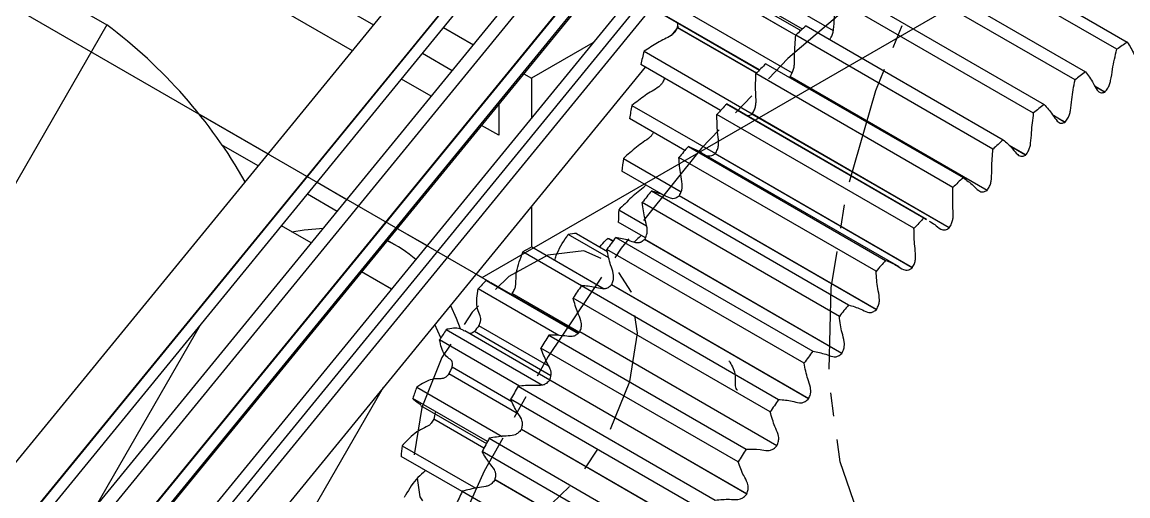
# Model space of a CAD drawing. Header units: millimetres. Extents: x 0 to 1189, y 0 to 841.
# Drawn here: x 449.1 to 568.1, y 426.7 to 477.6 of the extents above; entities that cross this region are included whole.
import ezdxf

# ---------------------------------------------------------------- set-up
doc = ezdxf.new("R2010")
doc.units = ezdxf.units.MM
doc.linetypes.add('CENTERX2', pattern=[20.32, 12.7, -2.54, 2.54, -2.54])

msp = doc.modelspace()

# ---------------------------------------------------------------- linework, layer by layer
at = {"color": 7, "linetype": 'Continuous', "lineweight": 25}
for p, q in [((382.3, 537.72), (486.9, 477.34)), ((484.63, 474.56), (379.27, 535.39)), ((421.16, 396.99), (511.81, 507.79)), ((425.72, 394.95), (515.77, 505.01)), ((427.77, 395.56), (515.11, 502.32)), ((429.64, 392.09), (520.3, 502.89)), ((434.21, 390.05), (524.25, 500.11)), ((436.25, 390.67), (523.6, 497.42)), ((520.48, 493.37), (436.48, 390.71)), ((522.39, 489.94), (440.24, 389.53)), ((440.53, 487.55), (458.21, 477.35)), ((566.88, 474.72), (545.67, 486.97)), ((546.81, 487.74), (568.02, 475.5)), ((519.85, 486.29), (536.38, 476.74)), ((533.07, 476.9), (519.3, 484.84)), ((542.3, 484.54), (563.52, 472.3)), ((520.81, 483.69), (532.88, 476.73)), ((562.39, 471.44), (541.18, 483.69)), ((521.34, 482.61), (532.36, 476.25)), ((521.34, 482.59), (532.35, 476.23)), ((537.85, 481.04), (559.06, 468.79)), ((517.73, 480.34), (442.25, 388.08)), ((517.75, 480.38), (531.95, 472.19)), ((557.94, 467.86), (536.73, 480.11)), ((528.45, 472.5), (517.29, 478.94)), ((517.88, 478.57), (528.43, 472.48)), ((458.21, 477.35), (430.77, 429.75)), ((533.45, 477.24), (554.66, 464.99)), ((494.45, 477.06), (497.65, 475.21)), ((519.71, 477.16), (518.92, 476.2)), ((519.59, 477.09), (528.12, 472.17)), ((519.59, 477.07), (528.1, 472.16)), ((553.56, 463.99), (532.35, 476.24)), ((510.5, 475.41), (503.91, 471.6)), ((492.18, 474.29), (495.38, 472.44)), ((516.03, 474.5), (527.66, 467.78)), ((516.14, 472.79), (443.56, 384.09)), ((524.23, 468.12), (515.66, 473.07)), ((529.12, 473.17), (550.34, 460.92)), ((493.12, 469.67), (489.91, 471.52)), ((503.06, 472.09), (503.91, 471.6)), ((503.91, 471.6), (503.91, 467.35)), ((549.26, 459.86), (528.05, 472.1)), ((552.92, 459.54), (531.71, 471.79)), ((552.93, 459.55), (531.72, 471.8)), ((565.6, 470.11), (564.56, 470.71)), ((565.58, 470.1), (564.58, 470.68)), ((524.9, 468.84), (546.11, 456.59)), ((525.19, 468.66), (524.9, 468.84)), ((468.09, 467.78), (475.56, 463.47)), ((500.37, 468.8), (500.37, 465.48)), ((514.7, 468.68), (523.69, 463.5)), ((545.06, 455.47), (523.85, 467.71)), ((546.41, 456.43), (525.2, 468.67)), ((548.85, 455.5), (527.63, 467.74)), ((548.86, 455.51), (527.65, 467.76)), ((500.37, 465.48), (498.53, 466.54)), ((520.41, 463.83), (514.44, 467.27)), ((561.32, 466.87), (560.04, 467.61)), ((561.31, 466.86), (560.06, 467.58)), ((474.5, 462.18), (470.56, 464.46)), ((520.78, 464.27), (542, 452.02)), ((557.09, 463.35), (555.28, 464.39)), ((557.08, 463.33), (555.33, 464.34)), ((513.79, 462.98), (520.01, 459.39)), ((540.98, 450.84), (519.77, 463.08)), ((543.46, 451.31), (522.25, 463.56)), ((544.87, 451.21), (523.66, 463.46)), ((544.89, 451.23), (523.67, 463.47)), ((518.11, 459.02), (513.63, 461.61)), ((480.83, 460.42), (484.04, 458.57)), ((516.8, 459.48), (538.01, 447.23)), ((482.99, 457.29), (479.78, 459.14)), ((537.03, 445.99), (515.82, 458.24)), ((541.02, 446.71), (519.81, 458.96)), ((541.03, 446.73), (519.82, 458.97)), ((503.91, 457.85), (503.91, 453.44)), ((513.29, 457.45), (516.29, 455.72)), ((516.16, 454.43), (513.24, 456.12)), ((546.11, 456.59), (546.41, 456.41)), ((480.21, 453.89), (477, 455.74)), ((489.45, 455.45), (492.66, 453.6)), ((512.24, 452.28), (507.85, 454.81)), ((508.74, 454.91), (512.07, 452.99)), ((489.33, 453.62), (488.4, 454.16)), ((503.93, 453.46), (511.73, 448.95)), ((512.65, 454.07), (512.11, 454.38)), ((512.96, 454.48), (534.17, 442.24)), ((537.3, 442.01), (516.08, 454.25)), ((537.31, 442.02), (516.1, 454.27)), ((509.27, 449.29), (502.98, 452.92)), ((533.23, 440.95), (512.02, 453.19)), ((488.83, 448.92), (485.62, 450.77)), ((497.94, 450.55), (499.4, 449.71)), ((499.04, 449.86), (508.91, 444.16)), ((506.86, 443.93), (498.15, 448.96)), ((499.54, 449.55), (499.41, 449.64)), ((508.95, 444.2), (499.58, 449.61)), ((509.28, 449.3), (530.49, 437.06)), ((533.72, 437.12), (512.51, 449.37)), ((533.73, 437.14), (512.52, 449.39)), ((509.04, 444.28), (501.81, 448.45)), ((529.59, 435.73), (508.38, 447.97)), ((457.03, 425.56), (468.29, 445.1)), ((494.16, 443.7), (493.5, 445.13)), ((494.72, 444.6), (505.1, 438.61)), ((505.87, 439.15), (496.73, 444.43)), ((506, 439.61), (497.76, 444.37)), ((505.76, 440.65), (498.25, 444.99)), ((505.77, 443.96), (526.99, 431.72)), ((530.31, 432.08), (509.1, 444.32)), ((530.32, 432.09), (509.11, 444.34)), ((502.62, 438.49), (494.01, 443.46)), ((526.13, 430.35), (504.92, 442.59)), ((501.8, 436.81), (495.36, 440.52)), ((502.51, 435.48), (495.01, 439.8)), ((527.07, 426.89), (505.86, 439.13)), ((527.08, 426.9), (505.87, 439.15)), ((474.13, 414.36), (487.99, 438.39)), ((491.56, 438.39), (500.76, 433.08)), ((502.46, 438.48), (523.67, 426.23)), ((499.16, 432.53), (491.13, 437.17)), ((522.87, 424.83), (501.66, 437.08)), ((491.96, 436.42), (499.05, 432.32)), ((498.79, 431.82), (493.38, 434.94)), ((524.03, 421.57), (502.81, 433.82)), ((524.04, 421.59), (502.82, 433.84)), ((489.98, 432.08), (497.9, 427.51)), ((499.35, 432.88), (520.56, 420.63)), ((496.43, 427.15), (489.88, 430.93)), ((519.81, 419.21), (498.6, 431.45)), ((521.18, 416.16), (499.97, 428.41)), ((521.19, 416.18), (499.98, 428.43)), ((496.45, 427.18), (517.66, 414.94))]:
    msp.add_line(p, q, dxfattribs=at)
at = {"color": 7, "linetype": 'Continuous'}
for p, q in [((373.09, 522.62), (498.6, 450.17)), ((420.81, 389.02), (519.15, 509.21)), ((522.8, 503.76), (424.47, 383.57)), ((429.3, 384.12), (527.63, 504.31)), ((531.29, 498.86), (432.95, 378.67)), ((498.6, 450.17), (555.17, 482.82))]:
    msp.add_line(p, q, dxfattribs=at)
at = {"color": 7, "linetype": 'CENTERX2', "flags": 128}
for points in [[(631.66, 491.25), (629.96, 480.79), (626.87, 470.01), (622.46, 459.23), (616.89, 448.78), (610.31, 438.99), (602.93, 430.14), (594.97, 422.5), (586.68, 416.32), (578.3, 411.77), (570.09, 408.99), (562.31, 408.08), (555.18, 409.04), (548.92, 411.87), (543.72, 416.46), (539.75, 422.69), (537.12, 430.36), (535.91, 439.24), (536.15, 449.06), (537.85, 459.52), (540.95, 470.3), (545.35, 481.07), (550.93, 491.52), (557.51, 501.32), (564.89, 510.16), (572.84, 517.8), (581.14, 523.98), (589.51, 528.53), (597.72, 531.31), (605.51, 532.23), (612.64, 531.26), (618.9, 528.43), (624.09, 523.84), (628.07, 517.61), (630.7, 509.94), (631.91, 501.06), (631.66, 491.25)], [(516.33, 318.96), (525.21, 318.79), (534.65, 320.46), (544.45, 323.94), (554.43, 329.15), (564.37, 335.98), (574.08, 344.3), (583.35, 353.94), (592, 364.7), (599.86, 376.36), (606.75, 388.68), (612.55, 401.42), (617.13, 414.32), (620.4, 427.1), (622.29, 439.52), (622.77, 451.32), (621.82, 462.25), (619.47, 472.1), (615.76, 480.67), (610.77, 487.78), (604.59, 493.28), (597.37, 497.07), (589.23, 499.07), (580.36, 499.23), (570.92, 497.56), (561.11, 494.08), (551.13, 488.88), (541.19, 482.04), (531.48, 473.72), (522.21, 464.09), (513.56, 453.33), (505.71, 441.67), (498.81, 429.34), (493.02, 416.6), (488.44, 403.71), (485.17, 390.92), (483.28, 378.51), (482.8, 366.71), (483.74, 355.77), (486.1, 345.92), (489.81, 337.35), (494.8, 330.25), (500.97, 324.74), (508.2, 320.95), (516.33, 318.96)], [(497.03, 422.12), (500.91, 422.61), (505.09, 424.9), (509.04, 428.73), (512.3, 433.62), (514.48, 438.99), (515.3, 444.19), (514.68, 448.6), (512.68, 451.67), (509.54, 453.05), (505.66, 452.56), (501.48, 450.27), (497.53, 446.45), (494.26, 441.56), (492.09, 436.18), (491.27, 430.98), (491.89, 426.58), (493.89, 423.5), (497.03, 422.12)]]:
    msp.add_lwpolyline(points, dxfattribs=at)
at = {"color": 7, "linetype": 'Continuous', "lineweight": 25, "flags": 128}
for points in [[(519.59, 477.09), (519.59, 477.09), (519.59, 477.09), (519.59, 477.08), (519.59, 477.08), (519.59, 477.08), (519.59, 477.08), (519.59, 477.07), (519.59, 477.07)], [(531.71, 471.79), (531.71, 471.79), (531.71, 471.79), (531.71, 471.79), (531.71, 471.79), (531.72, 471.8), (531.72, 471.8), (531.72, 471.8), (531.72, 471.8)], [(565.58, 470.1), (565.59, 470.1), (565.59, 470.11), (565.59, 470.11), (565.59, 470.11), (565.59, 470.11), (565.59, 470.11), (565.6, 470.11), (565.6, 470.11)], [(527.63, 467.74), (527.64, 467.74), (527.64, 467.74), (527.64, 467.75), (527.64, 467.75), (527.64, 467.75), (527.64, 467.75), (527.65, 467.75), (527.65, 467.76)], [(561.31, 466.86), (561.31, 466.86), (561.31, 466.86), (561.31, 466.86), (561.31, 466.87), (561.31, 466.87), (561.32, 466.87), (561.32, 466.87), (561.32, 466.87)], [(523.66, 463.46), (523.66, 463.46), (523.66, 463.46), (523.67, 463.46), (523.67, 463.47), (523.67, 463.47), (523.67, 463.47), (523.67, 463.47), (523.67, 463.47)], [(557.08, 463.33), (557.08, 463.34), (557.08, 463.34), (557.08, 463.34), (557.09, 463.34), (557.09, 463.34), (557.09, 463.34), (557.09, 463.35), (557.09, 463.35)], [(552.92, 459.54), (552.92, 459.54), (552.92, 459.54), (552.93, 459.55), (552.93, 459.55), (552.93, 459.55), (552.93, 459.55), (552.93, 459.55), (552.93, 459.55)], [(519.81, 458.96), (519.81, 458.96), (519.81, 458.96), (519.81, 458.96), (519.81, 458.96), (519.81, 458.97), (519.82, 458.97), (519.82, 458.97), (519.82, 458.97)], [(478.12, 455.1), (479.43, 455.32), (481.52, 455.49)], [(548.85, 455.5), (548.85, 455.5), (548.85, 455.5), (548.85, 455.5), (548.85, 455.5), (548.85, 455.5), (548.86, 455.51), (548.86, 455.51), (548.86, 455.51)], [(516.08, 454.25), (516.09, 454.26), (516.09, 454.26), (516.09, 454.26), (516.09, 454.26), (516.09, 454.26), (516.09, 454.27), (516.09, 454.27), (516.1, 454.27)], [(544.87, 451.21), (544.88, 451.21), (544.88, 451.22), (544.88, 451.22), (544.88, 451.22), (544.88, 451.22), (544.88, 451.22), (544.89, 451.23), (544.89, 451.23)], [(512.51, 449.37), (512.51, 449.37), (512.51, 449.37), (512.51, 449.38), (512.51, 449.38), (512.52, 449.38), (512.52, 449.38), (512.52, 449.38), (512.52, 449.39)], [(495.18, 447.18), (495.79, 445.82), (496.21, 444.68)], [(541.02, 446.71), (541.02, 446.71), (541.02, 446.71), (541.02, 446.72), (541.03, 446.72), (541.03, 446.72), (541.03, 446.72), (541.03, 446.72), (541.03, 446.73)], [(509.1, 444.32), (509.1, 444.32), (509.1, 444.33), (509.1, 444.33), (509.1, 444.33), (509.1, 444.33), (509.1, 444.33), (509.11, 444.34), (509.11, 444.34)], [(537.3, 442.01), (537.3, 442.01), (537.3, 442.01), (537.3, 442.01), (537.3, 442.02), (537.3, 442.02), (537.31, 442.02), (537.31, 442.02), (537.31, 442.02)], [(505.86, 439.13), (505.86, 439.13), (505.86, 439.14), (505.86, 439.14), (505.87, 439.14), (505.87, 439.14), (505.87, 439.14), (505.87, 439.15), (505.87, 439.15)], [(533.72, 437.12), (533.72, 437.13), (533.73, 437.13), (533.73, 437.13), (533.73, 437.13), (533.73, 437.13), (533.73, 437.14), (533.73, 437.14), (533.73, 437.14)], [(502.81, 433.82), (502.81, 433.82), (502.82, 433.83), (502.82, 433.83), (502.82, 433.83), (502.82, 433.83), (502.82, 433.83), (502.82, 433.84), (502.82, 433.84)], [(530.31, 432.08), (530.31, 432.08), (530.31, 432.08), (530.31, 432.08), (530.32, 432.08), (530.32, 432.09), (530.32, 432.09), (530.32, 432.09), (530.32, 432.09)], [(499.97, 428.41), (499.97, 428.41), (499.97, 428.41), (499.97, 428.42), (499.97, 428.42), (499.97, 428.42), (499.97, 428.42), (499.97, 428.43), (499.98, 428.43)], [(527.07, 426.89), (527.07, 426.89), (527.08, 426.89), (527.08, 426.89), (527.08, 426.89), (527.08, 426.9), (527.08, 426.9), (527.08, 426.9), (527.08, 426.9)]]:
    msp.add_lwpolyline(points, dxfattribs=at)
at = {"color": 7, "linetype": 'Continuous', "lineweight": 25}
for centre, radius, start, end in [((424.78, 432.83), 55.67, 29.7712, 53.097), ((624.44, 376.37), 135.85, 132.0536, 132.6791), ((628.7, 385.51), 108.53, 123.9912, 124.7178), ((611.27, 449.73), 98.42, 165.4211, 166.281), ((630.19, 370.33), 144.19, 134.5009, 135.1021), ((634.14, 377.96), 117.84, 126.818, 127.5058), ((635.69, 365.01), 151.83, 136.8576, 137.4385), ((602.79, 451.58), 89.73, 169.0135, 169.928), ((639.84, 370.79), 127.01, 129.4987, 130.153), ((640.74, 360.5), 158.61, 139.1391, 139.7032), ((645.66, 364.12), 135.85, 132.0536, 132.6791), ((593.67, 452.96), 80.5, 172.8499, 173.8331), ((651.4, 358.08), 144.19, 134.5009, 135.1021), ((645.19, 356.84), 164.37, 141.3594, 141.9103), ((584.32, 453.71), 71.12, 176.9908, 178.0586), ((656.9, 352.77), 151.83, 136.8576, 137.4385), ((509.36, 445.46), 9.47, 93.7579, 99.123), ((482.63, 442), 13.41, 48.9103, 64.6535), ((512.06, 437.89), 17.57, 117.5825, 121.1364), ((648.85, 354.05), 168.98, 143.5319, 144.0728), ((509.6, 448.53), 6.37, 61.1061, 66.8049), ((661.96, 348.25), 158.61, 139.1391, 139.7032), ((518.03, 430.12), 27.38, 133.9, 136.5433), ((651.58, 352.12), 172.32, 145.6691, 146.2029), ((666.4, 344.59), 164.37, 141.3594, 141.9103), ((522.18, 426.68), 32.78, 146.8755, 149.2198), ((516.6, 430.06), 23.66, 140.8701, 142.7855), ((653.25, 351.03), 174.32, 147.7827, 148.3125), ((670.06, 341.8), 168.98, 143.5319, 144.0728), ((517.43, 429.4), 24.72, 153.247, 155.1075), ((519.5, 427.81), 29.88, 159.2534, 161.7475), ((653.77, 350.71), 174.92, 149.8844, 150.413), ((672.79, 339.87), 172.32, 145.6691, 146.2029), ((512.64, 430.99), 19.66, 166.244, 168.4115), ((510.63, 429.71), 20.79, 173.4492, 176.6256), ((653.07, 351.1), 174.12, 151.9855, 152.5156), ((674.47, 338.78), 174.32, 147.7827, 148.3125), ((651.11, 352.07), 171.93, 154.0972, 154.6319)]:
    msp.add_arc(centre, radius, start, end, dxfattribs=at)
for points, knots in [([(535.99, 475.77), (536.05, 475.86), (536.2, 476.07), (536.34, 476.46), (536.46, 477.13), (536.48, 478.3), (536.63, 479.41), (536.73, 480.11)], [0, 0, 0, 0, 0.063901, 0.155428, 0.244804, 0.519693, 1, 1, 1, 1]), ([(519.57, 477.59), (519.58, 477.55), (519.63, 477.41), (519.61, 477.22), (519.59, 477.09)], [0, 0, 0, 0, 0.317942, 1, 1, 1, 1]), ([(519.59, 477.07), (519.53, 476.94), (519.42, 476.7), (519.18, 476.4), (518.78, 476.07), (517.96, 475.73), (516.99, 475.13), (516.26, 474.66), (516.03, 474.5)], [0, 0, 0, 0, 0.082891, 0.151221, 0.215025, 0.411238, 0.806944, 1, 1, 1, 1]), ([(531.72, 471.8), (531.82, 471.95), (532, 472.23), (532.15, 472.68), (532.23, 473.34), (532.19, 474.47), (532.29, 475.55), (532.35, 476.24)], [0, 0, 0, 0, 0.101639, 0.189476, 0.275249, 0.539056, 1, 1, 1, 1]), ([(568.02, 475.5), (568.28, 475.07), (568.7, 474.39), (569.03, 473.5), (569.3, 473.11), (569.55, 472.98), (569.77, 473.03), (569.89, 473.05)], [0, 0, 0, 0, 0.460944, 0.724751, 0.810524, 0.898361, 1, 1, 1, 1]), ([(565.6, 470.11), (565.71, 470.25), (565.92, 470.5), (566.12, 470.94), (566.3, 471.63), (566.45, 472.86), (566.72, 474), (566.88, 474.72)], [0, 0, 0, 0, 0.101639, 0.189476, 0.275249, 0.539056, 1, 1, 1, 1]), ([(518.21, 471.6), (518.16, 471.47), (518.06, 471.22), (517.84, 470.91), (517.45, 470.54), (516.62, 470.11), (515.66, 469.41), (514.94, 468.86), (514.7, 468.68)], [0, 0, 0, 0, 0.082891, 0.151221, 0.215025, 0.411238, 0.806944, 1, 1, 1, 1]), ([(527.65, 467.76), (527.74, 467.91), (527.91, 468.19), (528.04, 468.64), (528.09, 469.29), (527.99, 470.38), (528.03, 471.43), (528.05, 472.1)], [0, 0, 0, 0, 0.101639, 0.189476, 0.275249, 0.539056, 1, 1, 1, 1]), ([(561.32, 466.87), (561.43, 467.01), (561.63, 467.27), (561.81, 467.72), (561.96, 468.4), (562.05, 469.61), (562.26, 470.73), (562.39, 471.44)], [0, 0, 0, 0, 0.1016386, 0.1894759, 0.2752485, 0.5390564, 1, 1, 1, 1]), ([(563.52, 472.3), (563.81, 471.91), (564.28, 471.29), (564.67, 470.45), (564.96, 470.11), (565.23, 470.01), (565.46, 470.07), (565.58, 470.1)], [0, 0, 0, 0, 0.460944, 0.724751, 0.810524, 0.898361, 1, 1, 1, 1]), ([(523.67, 463.47), (523.76, 463.63), (523.92, 463.92), (524.03, 464.37), (524.04, 465), (523.88, 466.04), (523.86, 467.06), (523.85, 467.71)], [0, 0, 0, 0, 0.101639, 0.189476, 0.275249, 0.539056, 1, 1, 1, 1]), ([(527.63, 467.74), (527.51, 467.66), (527.33, 467.55), (527.18, 467.55), (527.14, 467.55)], [0, 0, 0, 0, 0.739538, 1, 1, 1, 1]), ([(557.09, 463.35), (557.2, 463.49), (557.39, 463.76), (557.55, 464.21), (557.67, 464.89), (557.7, 466.06), (557.85, 467.16), (557.94, 467.86)], [0, 0, 0, 0, 0.1016386, 0.1894759, 0.2752485, 0.5390564, 1, 1, 1, 1]), ([(559.06, 468.79), (559.38, 468.44), (559.89, 467.89), (560.34, 467.11), (560.67, 466.81), (560.95, 466.73), (561.18, 466.82), (561.31, 466.86)], [0, 0, 0, 0, 0.460944, 0.724751, 0.810524, 0.898361, 1, 1, 1, 1]), ([(517.03, 465.78), (516.98, 465.69), (516.87, 465.5), (516.5, 465.11), (515.68, 464.59), (514.73, 463.8), (514.02, 463.18), (513.79, 462.98)], [0, 0, 0, 0, 0.064626, 0.13494, 0.351172, 0.787248, 1, 1, 1, 1]), ([(522.25, 463.55), (522.18, 463.59), (521.71, 463.87), (521.21, 464.09), (520.78, 464.27)], [0, 0, 0, 0, 0.145658, 1, 1, 1, 1]), ([(554.66, 464.99), (555.01, 464.69), (555.57, 464.2), (556.07, 463.49), (556.43, 463.23), (556.72, 463.18), (556.95, 463.28), (557.08, 463.33)], [0, 0, 0, 0, 0.460944, 0.724751, 0.810524, 0.898361, 1, 1, 1, 1]), ([(519.82, 458.97), (519.9, 459.13), (520.05, 459.43), (520.14, 459.87), (520.11, 460.48), (519.89, 461.47), (519.81, 462.46), (519.77, 463.08)], [0, 0, 0, 0, 0.101639, 0.189476, 0.275249, 0.539056, 1, 1, 1, 1]), ([(523.66, 463.46), (523.53, 463.38), (523.3, 463.22), (522.98, 463.19), (522.76, 463.25), (522.66, 463.31), (522.62, 463.34)], [0, 0, 0, 0, 0.321274, 0.598923, 0.870046, 1, 1, 1, 1]), ([(552.93, 459.55), (553.03, 459.7), (553.21, 459.98), (553.36, 460.43), (553.44, 461.09), (553.41, 462.23), (553.5, 463.31), (553.56, 463.99)], [0, 0, 0, 0, 0.101639, 0.189476, 0.275249, 0.539056, 1, 1, 1, 1]), ([(550.34, 460.92), (550.72, 460.66), (551.32, 460.24), (551.88, 459.6), (552.25, 459.38), (552.56, 459.36), (552.79, 459.48), (552.92, 459.54)], [0, 0, 0, 0, 0.460944, 0.724751, 0.810524, 0.898361, 1, 1, 1, 1]), ([(516.19, 460.13), (516.16, 460.09), (515.92, 459.78), (515.12, 459.24), (514.21, 458.35), (513.52, 457.67), (513.29, 457.45)], [0, 0, 0, 0, 0.037165, 0.277837, 0.763201, 1, 1, 1, 1]), ([(519.81, 458.96), (519.68, 458.87), (519.45, 458.7), (519.12, 458.63), (518.67, 458.73), (517.97, 459.14), (517.25, 459.35), (516.8, 459.48)], [0, 0, 0, 0, 0.1016386, 0.1894759, 0.2752485, 0.5390564, 1, 1, 1, 1]), ([(548.86, 455.51), (548.95, 455.66), (549.12, 455.95), (549.25, 456.4), (549.3, 457.04), (549.2, 458.14), (549.24, 459.19), (549.26, 459.86)], [0, 0, 0, 0, 0.101639, 0.189476, 0.275249, 0.539056, 1, 1, 1, 1]), ([(516.1, 454.27), (516.17, 454.43), (516.31, 454.73), (516.37, 455.16), (516.32, 455.75), (516.03, 456.69), (515.9, 457.64), (515.82, 458.24)], [0, 0, 0, 0, 0.101639, 0.189476, 0.275249, 0.539056, 1, 1, 1, 1]), ([(546.7, 456.23), (546.9, 456.12), (547.34, 455.87), (547.77, 455.46), (548.17, 455.27), (548.48, 455.29), (548.72, 455.42), (548.85, 455.5)], [0, 0, 0, 0, 0.299211, 0.642169, 0.753676, 0.867867, 1, 1, 1, 1]), ([(506.41, 452.02), (506.46, 452.19), (506.72, 453.07), (507.31, 454.01), (507.8, 454.73), (507.85, 454.81)], [0, 0, 0, 0, 0.1748712, 0.9051251, 1, 1, 1, 1]), ([(515.7, 454.7), (515.55, 454.56), (515.3, 454.31), (515.05, 454.06), (514.96, 453.96)], [0, 0, 0, 0, 0.611165, 1, 1, 1, 1]), ([(544.89, 451.23), (544.97, 451.38), (545.13, 451.67), (545.24, 452.12), (545.25, 452.75), (545.09, 453.8), (545.08, 454.82), (545.06, 455.47)], [0, 0, 0, 0, 0.1016386, 0.1894759, 0.2752485, 0.5390564, 1, 1, 1, 1]), ([(511.26, 453.45), (511.47, 453.71), (511.74, 454.05), (512.04, 454.32), (512.11, 454.38)], [0, 0, 0, 0, 0.770695, 1, 1, 1, 1]), ([(516.08, 454.25), (515.96, 454.15), (515.73, 453.97), (515.39, 453.87), (514.93, 453.93), (514.18, 454.26), (513.43, 454.4), (512.96, 454.48)], [0, 0, 0, 0, 0.1016386, 0.1894759, 0.2752485, 0.5390564, 1, 1, 1, 1]), ([(501.81, 448.45), (501.91, 448.59), (502.08, 448.84), (502.21, 449.24), (502.24, 449.79), (502.22, 450.83), (502.63, 452.04), (502.95, 452.83), (502.98, 452.92)], [0, 0, 0, 0, 0.099323, 0.177981, 0.252857, 0.481926, 0.940431, 1, 1, 1, 1]), ([(512.52, 449.39), (512.59, 449.55), (512.71, 449.85), (512.76, 450.27), (512.67, 450.84), (512.32, 451.72), (512.13, 452.62), (512.02, 453.19)], [0, 0, 0, 0, 0.1016386, 0.1894759, 0.2752485, 0.5390564, 1, 1, 1, 1]), ([(542, 452.02), (542.43, 451.85), (543.11, 451.57), (543.76, 451.08), (544.19, 450.94), (544.51, 450.98), (544.75, 451.13), (544.87, 451.21)], [0, 0, 0, 0, 0.460944, 0.724751, 0.810524, 0.898361, 1, 1, 1, 1]), ([(541.03, 446.73), (541.11, 446.89), (541.26, 447.18), (541.35, 447.62), (541.33, 448.23), (541.1, 449.23), (541.03, 450.21), (540.98, 450.84)], [0, 0, 0, 0, 0.101639, 0.189476, 0.275249, 0.539056, 1, 1, 1, 1]), ([(498.25, 444.99), (498.31, 445.14), (498.43, 445.42), (498.45, 445.79), (498.31, 446.22), (497.95, 446.99), (498.03, 448.11), (498.14, 448.87), (498.15, 448.96)], [0, 0, 0, 0, 0.0993231, 0.1779815, 0.2528574, 0.4819263, 0.9404309, 1, 1, 1, 1]), ([(512.51, 449.37), (512.39, 449.26), (512.16, 449.06), (511.82, 448.94), (511.34, 448.95), (510.55, 449.2), (509.77, 449.26), (509.28, 449.3)], [0, 0, 0, 0, 0.101639, 0.189476, 0.275249, 0.539056, 1, 1, 1, 1]), ([(509.11, 444.34), (509.17, 444.5), (509.28, 444.81), (509.3, 445.22), (509.18, 445.75), (508.77, 446.58), (508.53, 447.43), (508.38, 447.97)], [0, 0, 0, 0, 0.101639, 0.189476, 0.275249, 0.539056, 1, 1, 1, 1]), ([(538.01, 447.23), (538.47, 447.1), (539.18, 446.89), (539.88, 446.48), (540.33, 446.38), (540.66, 446.45), (540.89, 446.62), (541.02, 446.71)], [0, 0, 0, 0, 0.460944, 0.724751, 0.810524, 0.898361, 1, 1, 1, 1]), ([(537.31, 442.02), (537.38, 442.18), (537.52, 442.48), (537.59, 442.92), (537.53, 443.51), (537.24, 444.45), (537.11, 445.39), (537.03, 445.99)], [0, 0, 0, 0, 0.101639, 0.189476, 0.275249, 0.539056, 1, 1, 1, 1]), ([(496.71, 444.4), (496.6, 444.47), (496.13, 444.81), (495.37, 444.72), (494.79, 444.61), (494.72, 444.6)], [0, 0, 0, 0, 0.2030895, 0.9083697, 1, 1, 1, 1]), ([(497.76, 444.37), (497.63, 444.28), (497.45, 444.15), (497.3, 444.16), (497.24, 444.16)], [0, 0, 0, 0, 0.6733048, 1, 1, 1, 1]), ([(509.1, 444.32), (508.98, 444.21), (508.75, 443.99), (508.41, 443.84), (507.91, 443.81), (507.09, 443.98), (506.28, 443.97), (505.77, 443.96)], [0, 0, 0, 0, 0.101639, 0.189476, 0.275249, 0.539056, 1, 1, 1, 1]), ([(495.36, 440.52), (495.38, 440.67), (495.43, 440.94), (495.33, 441.23), (495.04, 441.48), (494.41, 441.88), (494.15, 442.76), (494.03, 443.39), (494.01, 443.46)], [0, 0, 0, 0, 0.099323, 0.177981, 0.252857, 0.481926, 0.940431, 1, 1, 1, 1]), ([(505.87, 439.15), (505.92, 439.31), (506.02, 439.62), (506.02, 440.02), (505.87, 440.52), (505.4, 441.28), (505.11, 442.08), (504.92, 442.59)], [0, 0, 0, 0, 0.101639, 0.189476, 0.275249, 0.539056, 1, 1, 1, 1]), ([(534.17, 442.24), (534.65, 442.15), (535.39, 442.02), (536.14, 441.68), (536.6, 441.63), (536.94, 441.72), (537.17, 441.91), (537.3, 442.01)], [0, 0, 0, 0, 0.460944, 0.724751, 0.810524, 0.898361, 1, 1, 1, 1]), ([(525.14, 441.21), (525.18, 441.16), (525.48, 440.71), (525.87, 439.96), (525.82, 438.87), (525.84, 438.36), (525.93, 438.15), (526.04, 438.1), (526.07, 438.09)], [0, 0, 0, 0, 0.0634196, 0.5515619, 0.7954378, 0.8751536, 0.9588965, 1, 1, 1, 1]), ([(533.73, 437.14), (533.8, 437.3), (533.93, 437.6), (533.97, 438.03), (533.88, 438.59), (533.53, 439.47), (533.35, 440.38), (533.23, 440.95)], [0, 0, 0, 0, 0.101639, 0.189476, 0.275249, 0.539056, 1, 1, 1, 1]), ([(495.01, 439.8), (494.9, 439.68), (494.71, 439.46), (494.39, 439.3), (493.98, 439.28), (493.18, 439.34), (492.25, 438.83), (491.63, 438.44), (491.56, 438.39)], [0, 0, 0, 0, 0.099323, 0.177981, 0.252857, 0.481926, 0.940431, 1, 1, 1, 1]), ([(505.86, 439.13), (505.74, 439.01), (505.52, 438.78), (505.18, 438.6), (504.67, 438.52), (503.81, 438.62), (502.98, 438.53), (502.46, 438.48)], [0, 0, 0, 0, 0.101639, 0.189476, 0.275249, 0.539056, 1, 1, 1, 1]), ([(492, 436.49), (491.73, 436.64), (491.4, 436.82), (491.16, 437.12), (491.13, 437.17)], [0, 0, 0, 0, 0.8424129, 1, 1, 1, 1]), ([(502.82, 433.84), (502.87, 434), (502.95, 434.3), (502.93, 434.69), (502.74, 435.17), (502.22, 435.86), (501.88, 436.6), (501.66, 437.08)], [0, 0, 0, 0, 0.1016386, 0.1894759, 0.2752485, 0.5390564, 1, 1, 1, 1]), ([(530.49, 437.06), (530.99, 437.02), (531.76, 436.96), (532.55, 436.7), (533.03, 436.69), (533.37, 436.82), (533.6, 437.02), (533.72, 437.12)], [0, 0, 0, 0, 0.460944, 0.724751, 0.810524, 0.898361, 1, 1, 1, 1]), ([(530.32, 432.09), (530.38, 432.26), (530.49, 432.56), (530.52, 432.97), (530.39, 433.51), (529.99, 434.33), (529.75, 435.18), (529.59, 435.73)], [0, 0, 0, 0, 0.101639, 0.189476, 0.275249, 0.539056, 1, 1, 1, 1]), ([(493.38, 434.94), (493.3, 434.79), (493.15, 434.52), (492.85, 434.24), (492.4, 434.01), (491.49, 433.63), (490.61, 432.77), (490.05, 432.15), (489.98, 432.08)], [0, 0, 0, 0, 0.099323, 0.177981, 0.252857, 0.481926, 0.940431, 1, 1, 1, 1]), ([(502.81, 433.82), (502.7, 433.69), (502.49, 433.45), (502.14, 433.25), (501.62, 433.13), (500.73, 433.14), (499.88, 432.98), (499.35, 432.88)], [0, 0, 0, 0, 0.101639, 0.189476, 0.275249, 0.539056, 1, 1, 1, 1]), ([(526.99, 431.72), (527.5, 431.72), (528.3, 431.73), (529.13, 431.56), (529.62, 431.59), (529.97, 431.75), (530.19, 431.96), (530.31, 432.08)], [0, 0, 0, 0, 0.460944, 0.724751, 0.810524, 0.898361, 1, 1, 1, 1]), ([(499.98, 428.43), (500.01, 428.59), (500.09, 428.89), (500.04, 429.26), (499.82, 429.7), (499.25, 430.32), (498.85, 431.01), (498.6, 431.45)], [0, 0, 0, 0, 0.101639, 0.189476, 0.275249, 0.539056, 1, 1, 1, 1]), ([(527.08, 426.9), (527.14, 427.07), (527.24, 427.37), (527.24, 427.77), (527.08, 428.28), (526.62, 429.03), (526.32, 429.84), (526.13, 430.35)], [0, 0, 0, 0, 0.101639, 0.189476, 0.275249, 0.539056, 1, 1, 1, 1]), ([(492.5, 429.42), (492.49, 429.41), (492.22, 429.14), (491.38, 428.48), (490.69, 427.35), (490.25, 426.6), (490.2, 426.51)], [0, 0, 0, 0, 0.0143892, 0.3165709, 0.921418, 1, 1, 1, 1]), ([(499.97, 428.41), (499.86, 428.27), (499.65, 428.02), (499.3, 427.79), (498.78, 427.63), (497.86, 427.56), (497, 427.33), (496.45, 427.18)], [0, 0, 0, 0, 0.101639, 0.189476, 0.275249, 0.539056, 1, 1, 1, 1]), ([(523.67, 426.23), (524.2, 426.29), (525.02, 426.37), (525.88, 426.28), (526.39, 426.36), (526.74, 426.54), (526.96, 426.76), (527.07, 426.89)], [0, 0, 0, 0, 0.460944, 0.724751, 0.810524, 0.898361, 1, 1, 1, 1])]:
    msp.add_open_spline(points, degree=3, knots=knots, dxfattribs=at)

doc.saveas('drawing.dxf')
